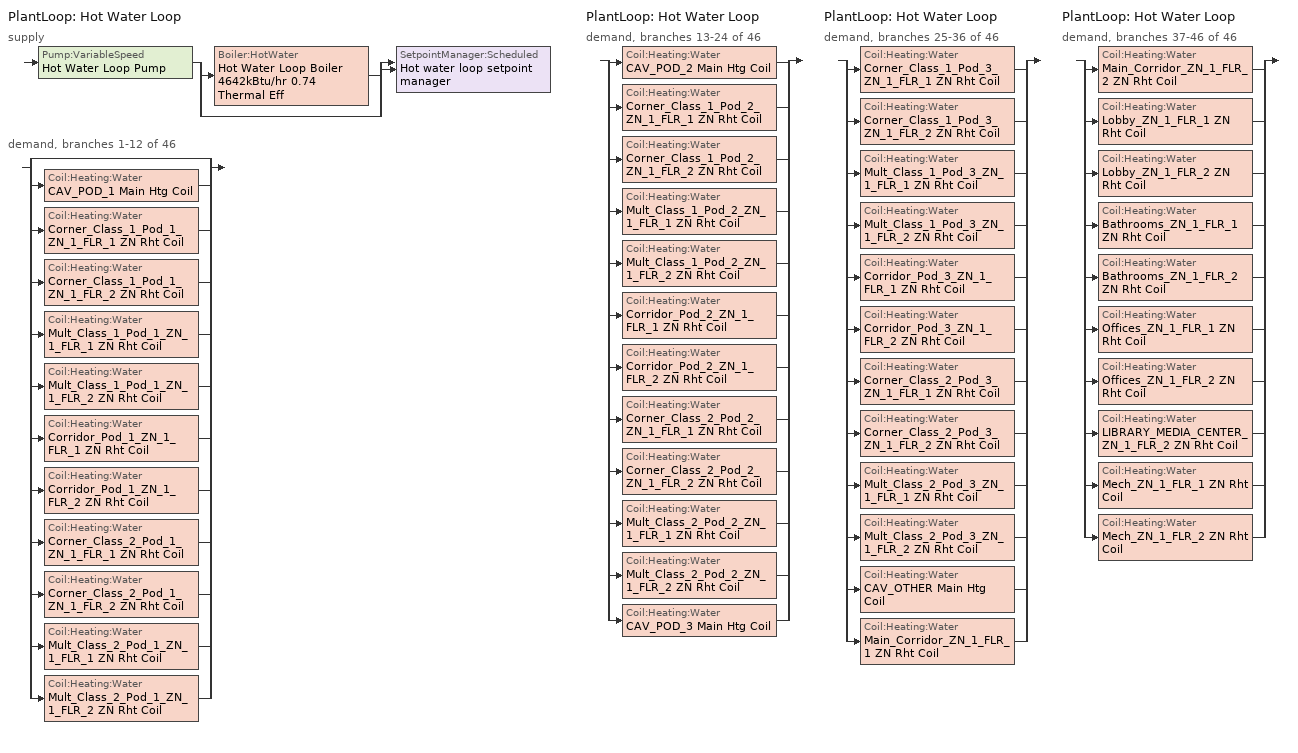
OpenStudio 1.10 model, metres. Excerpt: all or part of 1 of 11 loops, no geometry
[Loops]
PlantLoop 'Hot Water Loop'
 supply: Pump:VariableSpeed 'Hot Water Loop Pump' > split
  | Boiler:HotWater 'Hot Water Loop Boiler 4642kBtu/hr 0.74 Thermal Eff'
  | bypass
  join > SetpointManager:Scheduled 'Hot water loop setpoint manager'
 demand, branches 1-12 of 46: split
  | bypass
  | Coil:Heating:Water 'CAV_POD_1 Main Htg Coil'
  | Coil:Heating:Water 'Corner_Class_1_Pod_1_ZN_1_FLR_1 ZN Rht Coil'
  | Coil:Heating:Water 'Corner_Class_1_Pod_1_ZN_1_FLR_2 ZN Rht Coil'
  | Coil:Heating:Water 'Mult_Class_1_Pod_1_ZN_1_FLR_1 ZN Rht Coil'
  | Coil:Heating:Water 'Mult_Class_1_Pod_1_ZN_1_FLR_2 ZN Rht Coil'
  | Coil:Heating:Water 'Corridor_Pod_1_ZN_1_FLR_1 ZN Rht Coil'
  | Coil:Heating:Water 'Corridor_Pod_1_ZN_1_FLR_2 ZN Rht Coil'
  | Coil:Heating:Water 'Corner_Class_2_Pod_1_ZN_1_FLR_1 ZN Rht Coil'
  | Coil:Heating:Water 'Corner_Class_2_Pod_1_ZN_1_FLR_2 ZN Rht Coil'
  | Coil:Heating:Water 'Mult_Class_2_Pod_1_ZN_1_FLR_1 ZN Rht Coil'
  | Coil:Heating:Water 'Mult_Class_2_Pod_1_ZN_1_FLR_2 ZN Rht Coil'
PlantLoop 'Hot Water Loop'
 demand, branches 13-24 of 46: split
  | Coil:Heating:Water 'CAV_POD_2 Main Htg Coil'
  | Coil:Heating:Water 'Corner_Class_1_Pod_2_ZN_1_FLR_1 ZN Rht Coil'
  | Coil:Heating:Water 'Corner_Class_1_Pod_2_ZN_1_FLR_2 ZN Rht Coil'
  | Coil:Heating:Water 'Mult_Class_1_Pod_2_ZN_1_FLR_1 ZN Rht Coil'
  | Coil:Heating:Water 'Mult_Class_1_Pod_2_ZN_1_FLR_2 ZN Rht Coil'
  | Coil:Heating:Water 'Corridor_Pod_2_ZN_1_FLR_1 ZN Rht Coil'
  | Coil:Heating:Water 'Corridor_Pod_2_ZN_1_FLR_2 ZN Rht Coil'
  | Coil:Heating:Water 'Corner_Class_2_Pod_2_ZN_1_FLR_1 ZN Rht Coil'
  | Coil:Heating:Water 'Corner_Class_2_Pod_2_ZN_1_FLR_2 ZN Rht Coil'
  | Coil:Heating:Water 'Mult_Class_2_Pod_2_ZN_1_FLR_1 ZN Rht Coil'
  | Coil:Heating:Water 'Mult_Class_2_Pod_2_ZN_1_FLR_2 ZN Rht Coil'
  | Coil:Heating:Water 'CAV_POD_3 Main Htg Coil'
PlantLoop 'Hot Water Loop'
 demand, branches 25-36 of 46: split
  | Coil:Heating:Water 'Corner_Class_1_Pod_3_ZN_1_FLR_1 ZN Rht Coil'
  | Coil:Heating:Water 'Corner_Class_1_Pod_3_ZN_1_FLR_2 ZN Rht Coil'
  | Coil:Heating:Water 'Mult_Class_1_Pod_3_ZN_1_FLR_1 ZN Rht Coil'
  | Coil:Heating:Water 'Mult_Class_1_Pod_3_ZN_1_FLR_2 ZN Rht Coil'
  | Coil:Heating:Water 'Corridor_Pod_3_ZN_1_FLR_1 ZN Rht Coil'
  | Coil:Heating:Water 'Corridor_Pod_3_ZN_1_FLR_2 ZN Rht Coil'
  | Coil:Heating:Water 'Corner_Class_2_Pod_3_ZN_1_FLR_1 ZN Rht Coil'
  | Coil:Heating:Water 'Corner_Class_2_Pod_3_ZN_1_FLR_2 ZN Rht Coil'
  | Coil:Heating:Water 'Mult_Class_2_Pod_3_ZN_1_FLR_1 ZN Rht Coil'
  | Coil:Heating:Water 'Mult_Class_2_Pod_3_ZN_1_FLR_2 ZN Rht Coil'
  | Coil:Heating:Water 'CAV_OTHER Main Htg Coil'
  | Coil:Heating:Water 'Main_Corridor_ZN_1_FLR_1 ZN Rht Coil'
PlantLoop 'Hot Water Loop'
 demand, branches 37-46 of 46: split
  | Coil:Heating:Water 'Main_Corridor_ZN_1_FLR_2 ZN Rht Coil'
  | Coil:Heating:Water 'Lobby_ZN_1_FLR_1 ZN Rht Coil'
  | Coil:Heating:Water 'Lobby_ZN_1_FLR_2 ZN Rht Coil'
  | Coil:Heating:Water 'Bathrooms_ZN_1_FLR_1 ZN Rht Coil'
  | Coil:Heating:Water 'Bathrooms_ZN_1_FLR_2 ZN Rht Coil'
  | Coil:Heating:Water 'Offices_ZN_1_FLR_1 ZN Rht Coil'
  | Coil:Heating:Water 'Offices_ZN_1_FLR_2 ZN Rht Coil'
  | Coil:Heating:Water 'LIBRARY_MEDIA_CENTER_ZN_1_FLR_2 ZN Rht Coil'
  | Coil:Heating:Water 'Mech_ZN_1_FLR_1 ZN Rht Coil'
  | Coil:Heating:Water 'Mech_ZN_1_FLR_2 ZN Rht Coil'
[PlantLoop]
Hot Water Loop: Fluid Type=Water; Minimum Loop Temperature {C}=10; Plant Loop Volume {m3}=Autocalculate; Load Distribution Scheme=Optimal
[Sizing:Plant]
Hot Water Loop: Loop Type=Heating; Design Loop Exit Temperature {C}=82.2222; Loop Design Temperature Difference {deltaC}=11.1111; Sizing Option=NonCoincident; Zone Timesteps in Averaging Window=1; Coincident Sizing Factor Mode=None
[SetpointManager:Scheduled]
Hot water loop setpoint manager: Control Variable=Temperature; Schedule=Hot Water Loop Temp - 180F
[Pump:VariableSpeed]
Hot Water Loop Pump: Rated Pump Head {Pa}=179344; Motor Efficiency=0.9; Fraction of Motor Inefficiencies to Fluid Stream=0; Coefficient 1 of the Part Load Performance Curve=0; Coefficient 2 of the Part Load Performance Curve=1; Coefficient 3 of the Part Load Performance Curve=0; Coefficient 4 of the Part Load Performance Curve=0; Pump Control Type=Intermittent
[Boiler:HotWater]
Hot Water Loop Boiler 4642kBtu/hr 0.74 Thermal Eff: Fuel Type=NaturalGas; Nominal Thermal Efficiency=0.74; Efficiency Curve Temperature Evaluation Variable=LeavingBoiler; Normalized Boiler Efficiency Curve=Boiler Constant Efficiency Curve; Design Water Outlet Temperature {C}=82.2222; Maximum Part Load Ratio=1.2; Water Outlet Upper Temperature Limit {C}=95; Boiler Flow Mode=LeavingSetpointModulated; Parasitic Electric Load {W}=0; Sizing Factor=1
[Coil:Heating:Water] Availability Schedule=Always On Discrete; Rated Inlet Water Temperature {C}=67; Rated Outlet Water Temperature {C}=55.8889
Name | Rated Inlet Air Temperature {C} | Rated Outlet Air Temperature {C}
CAV_POD_1 Main Htg Coil; CAV_POD_2 Main Htg Coil; CAV_POD_3 Main Htg Coil; CAV_OTHER Main Htg Coil | 7 | 16.7
Corner_Class_1_Pod_1_ZN_1_FLR_1 ZN Rht Coil; Corner_Class_1_Pod_1_ZN_1_FLR_2 ZN Rht Coil; Mult_Class_1_Pod_1_ZN_1_FLR_1 ZN Rht Coil; Mult_Class_1_Pod_1_ZN_1_FLR_2 ZN Rht Coil; Corridor_Pod_1_ZN_1_FLR_1 ZN Rht Coil; Corridor_Pod_1_ZN_1_FLR_2 ZN Rht Coil; Corner_Class_2_Pod_1_ZN_1_FLR_1 ZN Rht Coil; Corner_Class_2_Pod_1_ZN_1_FLR_2 ZN Rht Coil; Mult_Class_2_Pod_1_ZN_1_FLR_1 ZN Rht Coil; Mult_Class_2_Pod_1_ZN_1_FLR_2 ZN Rht Coil; Corner_Class_1_Pod_2_ZN_1_FLR_1 ZN Rht Coil; Corner_Class_1_Pod_2_ZN_1_FLR_2 ZN Rht Coil; Mult_Class_1_Pod_2_ZN_1_FLR_1 ZN Rht Coil; Mult_Class_1_Pod_2_ZN_1_FLR_2 ZN Rht Coil; Corridor_Pod_2_ZN_1_FLR_1 ZN Rht Coil; Corridor_Pod_2_ZN_1_FLR_2 ZN Rht Coil; Corner_Class_2_Pod_2_ZN_1_FLR_1 ZN Rht Coil; Corner_Class_2_Pod_2_ZN_1_FLR_2 ZN Rht Coil; Mult_Class_2_Pod_2_ZN_1_FLR_1 ZN Rht Coil; Mult_Class_2_Pod_2_ZN_1_FLR_2 ZN Rht Coil; Corner_Class_1_Pod_3_ZN_1_FLR_1 ZN Rht Coil; Corner_Class_1_Pod_3_ZN_1_FLR_2 ZN Rht Coil; Mult_Class_1_Pod_3_ZN_1_FLR_1 ZN Rht Coil; Mult_Class_1_Pod_3_ZN_1_FLR_2 ZN Rht Coil; Corridor_Pod_3_ZN_1_FLR_1 ZN Rht Coil; Corridor_Pod_3_ZN_1_FLR_2 ZN Rht Coil; Corner_Class_2_Pod_3_ZN_1_FLR_1 ZN Rht Coil; Corner_Class_2_Pod_3_ZN_1_FLR_2 ZN Rht Coil; Mult_Class_2_Pod_3_ZN_1_FLR_1 ZN Rht Coil; Mult_Class_2_Pod_3_ZN_1_FLR_2 ZN Rht Coil; Main_Corridor_ZN_1_FLR_1 ZN Rht Coil; Main_Corridor_ZN_1_FLR_2 ZN Rht Coil; Lobby_ZN_1_FLR_1 ZN Rht Coil; Lobby_ZN_1_FLR_2 ZN Rht Coil; Bathrooms_ZN_1_FLR_1 ZN Rht Coil; Bathrooms_ZN_1_FLR_2 ZN Rht Coil; Offices_ZN_1_FLR_1 ZN Rht Coil; Offices_ZN_1_FLR_2 ZN Rht Coil; LIBRARY_MEDIA_CENTER_ZN_1_FLR_2 ZN Rht Coil; Mech_ZN_1_FLR_1 ZN Rht Coil; Mech_ZN_1_FLR_2 ZN Rht Coil | 16.7 | 50
[Controller:WaterCoil] Action=Normal; Controller Convergence Tolerance {deltaC}=0.0001; Minimum Actuated Flow {m3/s}=0
Name | Water Coil
CAV_POD_1 Main Htg Coil Controller | CAV_POD_1 Main Htg Coil
Controller Water Coil 1 | Corner_Class_1_Pod_1_ZN_1_FLR_1 ZN Rht Coil
Controller Water Coil 2 | Corner_Class_1_Pod_1_ZN_1_FLR_2 ZN Rht Coil
Controller Water Coil 3 | Mult_Class_1_Pod_1_ZN_1_FLR_1 ZN Rht Coil
Controller Water Coil 4 | Mult_Class_1_Pod_1_ZN_1_FLR_2 ZN Rht Coil
Controller Water Coil 5 | Corridor_Pod_1_ZN_1_FLR_1 ZN Rht Coil
Controller Water Coil 6 | Corridor_Pod_1_ZN_1_FLR_2 ZN Rht Coil
Controller Water Coil 7 | Corner_Class_2_Pod_1_ZN_1_FLR_1 ZN Rht Coil
Controller Water Coil 8 | Corner_Class_2_Pod_1_ZN_1_FLR_2 ZN Rht Coil
Controller Water Coil 9 | Mult_Class_2_Pod_1_ZN_1_FLR_1 ZN Rht Coil
Controller Water Coil 10 | Mult_Class_2_Pod_1_ZN_1_FLR_2 ZN Rht Coil
CAV_POD_2 Main Htg Coil Controller | CAV_POD_2 Main Htg Coil
Controller Water Coil 11 | Corner_Class_1_Pod_2_ZN_1_FLR_1 ZN Rht Coil
Controller Water Coil 12 | Corner_Class_1_Pod_2_ZN_1_FLR_2 ZN Rht Coil
Controller Water Coil 13 | Mult_Class_1_Pod_2_ZN_1_FLR_1 ZN Rht Coil
Controller Water Coil 14 | Mult_Class_1_Pod_2_ZN_1_FLR_2 ZN Rht Coil
Controller Water Coil 15 | Corridor_Pod_2_ZN_1_FLR_1 ZN Rht Coil
Controller Water Coil 16 | Corridor_Pod_2_ZN_1_FLR_2 ZN Rht Coil
Controller Water Coil 17 | Corner_Class_2_Pod_2_ZN_1_FLR_1 ZN Rht Coil
Controller Water Coil 18 | Corner_Class_2_Pod_2_ZN_1_FLR_2 ZN Rht Coil
Controller Water Coil 19 | Mult_Class_2_Pod_2_ZN_1_FLR_1 ZN Rht Coil
Controller Water Coil 20 | Mult_Class_2_Pod_2_ZN_1_FLR_2 ZN Rht Coil
CAV_POD_3 Main Htg Coil Controller | CAV_POD_3 Main Htg Coil
Controller Water Coil 21 | Corner_Class_1_Pod_3_ZN_1_FLR_1 ZN Rht Coil
Controller Water Coil 22 | Corner_Class_1_Pod_3_ZN_1_FLR_2 ZN Rht Coil
Controller Water Coil 23 | Mult_Class_1_Pod_3_ZN_1_FLR_1 ZN Rht Coil
Controller Water Coil 24 | Mult_Class_1_Pod_3_ZN_1_FLR_2 ZN Rht Coil
Controller Water Coil 25 | Corridor_Pod_3_ZN_1_FLR_1 ZN Rht Coil
Controller Water Coil 26 | Corridor_Pod_3_ZN_1_FLR_2 ZN Rht Coil
Controller Water Coil 27 | Corner_Class_2_Pod_3_ZN_1_FLR_1 ZN Rht Coil
Controller Water Coil 28 | Corner_Class_2_Pod_3_ZN_1_FLR_2 ZN Rht Coil
Controller Water Coil 29 | Mult_Class_2_Pod_3_ZN_1_FLR_1 ZN Rht Coil
Controller Water Coil 30 | Mult_Class_2_Pod_3_ZN_1_FLR_2 ZN Rht Coil
CAV_OTHER Main Htg Coil Controller | CAV_OTHER Main Htg Coil
Controller Water Coil 31 | Main_Corridor_ZN_1_FLR_1 ZN Rht Coil
Controller Water Coil 32 | Main_Corridor_ZN_1_FLR_2 ZN Rht Coil
Controller Water Coil 33 | Lobby_ZN_1_FLR_1 ZN Rht Coil
Controller Water Coil 34 | Lobby_ZN_1_FLR_2 ZN Rht Coil
Controller Water Coil 35 | Bathrooms_ZN_1_FLR_1 ZN Rht Coil
Controller Water Coil 36 | Bathrooms_ZN_1_FLR_2 ZN Rht Coil
Controller Water Coil 37 | Offices_ZN_1_FLR_1 ZN Rht Coil
Controller Water Coil 38 | Offices_ZN_1_FLR_2 ZN Rht Coil
Controller Water Coil 39 | LIBRARY_MEDIA_CENTER_ZN_1_FLR_2 ZN Rht Coil
Controller Water Coil 40 | Mech_ZN_1_FLR_1 ZN Rht Coil
Controller Water Coil 41 | Mech_ZN_1_FLR_2 ZN Rht Coil
[Schedule:Ruleset]
Hot Water Loop Temp - 180F: Default Day Schedule=Hot Water Loop Temp - 180F Default
[Schedule:Day]
Hot Water Loop Temp - 180F Default: 24, 0, 82.2222
[Schedule:Constant]
Always On Discrete: Value=1
[Curve:Cubic]
Boiler Constant Efficiency Curve: Coefficient1 Constant=1; Coefficient2 x=0; Coefficient3 x**2=0; Coefficient4 x**3=0; Minimum Value of x {BasedOnField A2}=0; Maximum Value of x {BasedOnField A2}=1
